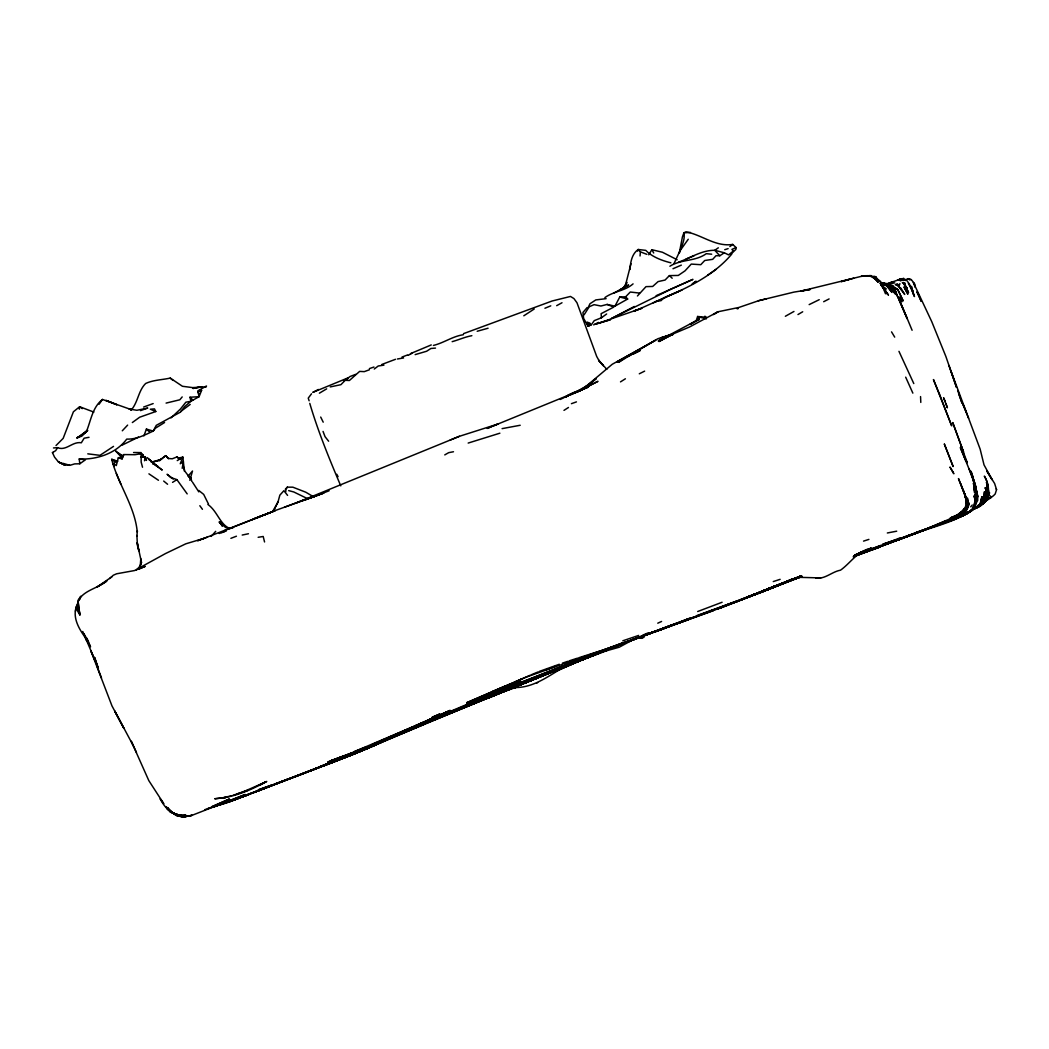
<?xml version="1.0" encoding="UTF-8"?>
<svg xmlns="http://www.w3.org/2000/svg" width="1049" height="1049" viewBox="0 0 1049 1049"><rect width="100%" height="100%" fill="white"/><g stroke="black" fill="none" stroke-linecap="round" stroke-linejoin="round"><path stroke-width="1.5" d="M967.204 508.162L967.663 503.245L967.204 508.162L963.231 512.371L956.662 516.003L964.267 511.466M78.177 602.69C70.047 616.707 80.104 630.855 88.444 641.818L83.92 633.924L90.529 646.84L86.883 638.198M982.336 503.428L973.511 508.949L984.998 501.894L987.948 496.347L987.371 490.25C990.19 499.875 981.444 505.854 973.551 508.516L975.426 504.32L975.386 494.512L975.478 498.354L975.268 501.96L975.386 494.512L973.459 483.104L974.796 492.178M985.326 492.833L985.221 498.472L985.273 495.823L983.162 500.963L979.845 505.448L983.162 500.963L985.273 495.823M136.868 536.275L137.367 530.886L137.275 532.092C134.915 506.182 118.026 484.284 111.692 459.318L117.75 461.206M136.895 535.475L137.419 545.388L138.835 550.764L137.235 542.674L141.248 561.49M975.268 501.96L975.426 499.167L974.993 502.969M285.748 491.732L285.892 489.162L287.347 487.156L292.855 487.182L305.77 492.204L313.835 496.951M968.922 504.831L969.04 502.891L968.083 507.873M967.126 508.241L967.257 501.383L967.126 508.241L967.466 503.323L967.637 507.047M140.789 558.514L140.278 565.739L139.543 567.614L141.563 562.067L140.278 565.739L136.422 570.236M78.4 606.453L78.596 603.791M139.543 453.483L141.13 453.692L141.156 462.071L142.52 467.238M987.948 496.347L986.794 484.009L988.433 495.771L984.998 501.894L979.451 505.802L984.998 501.894L987.948 496.347L985.26 501.383L979.451 505.802M640.047 255.969L640.388 251.852L638.238 249.492C631.813 253.91 630.488 262.211 629.99 269.462M113.712 466.425L114.118 463.933L116.282 465.572L118.275 457.902L122.09 458.911L122.327 456.184L123.834 454.571L134.954 454.702L141.13 453.692L143.136 454.794L140.736 453.915M690.452 232.432L683.922 232.812C685.364 239.985 681.312 246.423 679.306 253.006L682.427 236.877L683.922 232.812L685.902 231.842C701.729 234.674 715.51 247.118 732.726 244.43L736.07 247.564L735.887 249.413L731.166 253.871M199.061 390.713L201.605 390.359L199.087 396.679L190.905 401.282L184.663 406.579L180.494 412.087L156.275 425.343L153.22 431.073C144.828 434.955 136.488 439.492 126.745 439.098C115.915 453.548 96.81 459.777 79.213 459.016L79.816 463.776L74.663 463.894L69.877 465.336L62.809 463.291M874.63 277.788L877.961 282.142L874.63 277.788L874.761 276.503L866.526 275.808L871.208 275.599M112.033 576.675L97.085 587.02L106.854 580.976C95.393 590.364 74.649 591.321 77.534 610.924L79.999 615.186L78.793 610.479M79.331 409.202L79.645 406.724L93.872 412.087M699.067 319.893L699.46 317.126L706.423 318.83M904.199 287.334L907.791 293.969L904.199 287.334L904.999 284.069L903.084 282.85L907.11 288.265L905.208 285.708M973.892 507.821L974.665 502.589L973.892 507.821L969.722 511.781L972.226 510.391L972.738 506.837M987.673 493.45L986.689 499.56L984.696 502.287L976.213 507.323L982.336 503.9L986.689 499.56L987.411 496.675L986.742 490.394L987.411 496.675L984.696 502.287L979.648 505.631M144.526 460.76L145.247 456.721L140.841 457.167L145.247 456.721L146.493 460.406L145.26 458.4M182.198 468.313L183.378 461.809L182.867 457.128L178.094 458.151L177.032 456.905L172.22 458.793L168.496 458.492L165.637 455.686L160.602 459.567L156.419 461.298L161.546 458.99L165.637 455.686L168.483 458.675M986.23 500.307L986.939 497.462L986.099 491.194L987.279 494.617L985.024 501.265L977.419 506.811L980.487 505.212L973.184 508.922L981.536 504.372L986.23 500.307L987.437 493.895L985.129 487.628C987.581 493.214 988.814 501.225 981.956 504.097L986.519 499.94L987.161 493.568C988.932 500.819 981.707 504.739 976.304 507.414L985.772 500.832L987.437 493.895L987.306 496.977L984.316 502.523L976.213 507.323M76.538 606.125L75.489 611.279M899.596 284.922L899.885 283.558M975.085 504.031L976.54 493.292L975.098 501.907M982.913 503.297L973.878 508.909C988.25 504.687 991.751 488.126 984.342 476.115C991.961 488.454 989.364 504.818 973.878 508.909C979.176 507.244 982.048 502.196 982.611 496.911L981.169 502.641L979.307 504.556M986.821 498.957L988.237 492.846L988.433 495.771L987.856 489.306L987.974 495.364L986.899 498.406M630.973 263.732L624.902 287.4L626.909 282.378L622.713 289.091M965.513 507.152L966.64 499.127L958.471 478.593L965.159 495.797L967.598 506.575M189.856 480.337L192.505 471.014L188.217 475.958L190.852 479.288L190.708 477.61L188.217 475.958M973.813 507.677L975.478 501.579L974.731 494.761L975.478 501.579M76.787 609.403L78.072 604.814M991.646 478.987L986.965 471.224L994.622 483.51L996.55 489.634L995.186 493.987L993.219 495.954L985.549 500.203M696.103 320.955L697.637 316.483L705.754 317.244L704.797 316.247L706.41 317.454M973.826 508.411L975.583 503.494L974.783 497.987L975.583 503.494L973.826 508.411L965.893 513.905L970.325 511.217M143.923 435.873L146.401 429.093L153.22 431.073L155.422 428.202L164.562 422.511M637.648 251.104L638.238 249.492L645.778 250.37C652.386 257.267 662.798 260.795 670.862 262.814M987.909 496.924L989.561 492.689L987.686 497.921L983.844 502.668L987.686 497.921L988.564 491.509L986.493 482.225L988.381 492.361L986.807 498.052L988.381 492.361L988.106 488.218C990.112 498.17 982.021 505.867 973.38 508.857M79.711 598.953L80.799 596.212L78.032 600.316L78.203 605.483M122.09 458.911L123.834 454.571M974.324 506.536L975.4 504.123M973.538 508.555L975.426 504.32L975.203 499.14L975.583 503.494L974.141 507.913L969.84 511.886L973.21 509.552M985.234 500.871L979.95 505.474L986.152 500.465L988.669 495.43L986.152 500.465L983.962 502.248M974.796 505.33L972.882 509.512C954.472 522.782 931.158 527.018 910.283 535.265M584.083 314.844L589.236 306.754L594.075 304.656L600.933 306.02L607.122 304.433L614.937 306.164L627.656 299.031L625.65 296.788L619.762 297.037L614.937 306.164M588.476 306.911L589.984 303.738L595.793 299.922L606.112 298.663M278.365 501.619L272.373 511.899M699.46 317.126L698.162 319.67L668.016 335.719M974.98 505.251L977.681 500.478L977.72 496.885L975.019 483.681L960.346 447.556L965.88 460.904M79.265 599.831L80.419 597.838M648.741 254.802L651.862 249.714L662.43 252.245L677.156 259.759M674.114 263.378L679.857 251.013L688.249 239.264M89.008 437.315L84.143 438.194L81.324 442.783C72.433 441.183 66.271 451.28 57.616 447.674L55.649 450.677L52.45 452.644L54.574 457.18L58.442 461.94L64.671 465.127L69.483 464.694M99.104 404.232L102.448 399.446L131.636 409.753L129.079 409.005L136.895 410.277L147.765 408.061L140.5 410.631M637.438 295.975L646 286.639L652.688 286.456L658.077 281.604L665.079 280.044L669.393 275.612L678.283 275.441L685.01 270.865L691.265 264.086L700.784 264.702L704.731 260.493L712.691 259.339L716.008 255.694L719.811 255.746L724.321 252.783L728.596 254.881L733.303 251.052L731.94 249.4L736.07 247.564M369.392 369.786L364.265 371.634L359.623 371.398L349.409 380.499L345.213 380.315L340.912 384.681L330.225 386.924M131.007 410.264C138.035 402.58 138.219 390.713 145.68 383.462C153.639 379.856 161.939 379.935 170.24 378.086L182.447 386.281L192.531 387.592L206.037 387.002L206.483 386.019L197.802 390.897M985.024 500.491L983.241 502.93L981.038 504.569L985.732 500.596L977.117 507.192L983.215 503.218L986.519 498.118L986.06 492.06L986.519 498.118L985.772 500.832L983.726 502.786L986.939 497.462L987.279 494.617L985.772 500.832L979.517 505.697L973.184 508.568M875.967 277.198L879.219 280.935L876.203 278.628L880.609 281.394L885.5 293.772M311.514 393.808L308.249 398.109L309.127 400.797M896.856 285.341L897.682 284.279L900.029 287.885M729.868 246.581L732.726 244.43M273.828 511.033L273.409 511.558L278.234 501.107L279.847 495.167L283.899 490.683L287.583 495.39M964.005 508.975L963.27 509.893L966.942 505.172L967.283 501.304L966.64 499.127L966.942 505.172L965.696 496.728L960.648 483.602M182.185 396.942L179.812 399.787L166.096 403.091M211.19 536.419L215.688 531.345M587.165 307.527L582.942 312.484L583.637 318.45L588.135 326.16L590.692 324.928L588.83 325.951M970.692 506.811L972.279 505.028M102.448 399.446C92.286 407.484 90.961 420.675 86.293 431.847L76.918 438.194L87.303 430.392L81.756 435.23L77.115 437.708L81.665 436.253L87.775 430.47M637.53 637.477L641.345 638.33L644.506 634.842M64.671 465.127L58.442 461.94L65.025 464.746M731.769 254.081C714.408 274.707 689.481 287.085 665.066 297.313L682.047 290.009M122.287 430.798L127.637 425.107M663.965 297.614L661.08 300.643L655.743 301.469M285.276 489.319L287.347 487.156M970.968 510.286L966.129 514.259L970.535 510.784L962.812 515.846L954.052 519.504M964.66 509.303L957.344 514.928L950.761 518.062L957.816 514.705L966.994 507.073L966.758 499.363L964.542 493.384M625.65 296.788L630.265 292.028L639.484 293.077M56.017 445.55L63.163 438.377L73.404 411.785L79.645 406.724L82.32 408.612M976.501 507.441L966.326 513.958L948.676 521.222L962.13 515.951M171.026 417.895L180.428 409.044L185.857 402.213L190.905 401.282L189.987 397.243L199.087 396.679L198.025 391.972L201.605 390.359M967.375 509.329L963.388 513.04L929.191 527.791L857.925 553.938M109.673 578.563L113.331 575.219L116.636 573.79L134.613 570.538L165.506 553.557L185.804 543.815L204.03 538.36L259.352 516.803L252.285 519.635M971.086 510.614L962.812 515.846L970.994 511.02L968.909 512.659L960.923 516.541L970.994 511.02M985.326 500.15L987.358 498.327M159.369 460.865L161.546 458.99M345.213 380.315L350.051 376.512L355.716 374.349M523.805 315.801L534.216 308.996M112.938 464.078L116.308 461.481L111.692 459.318L114.118 461.232M374.27 369.038L378.23 365.996L383.921 365.144M636.35 309.639L634.042 311.369L678.611 291.452M180.756 411.483L190.197 404.429M693.232 283.178L695.789 281.289M326.659 388.851L319.394 393.178M586.457 322.423L588.135 326.16L587.61 322.358L591.046 325.203L594.245 320.64L601.431 317.781L606.65 313.992M132.344 422.537L139.648 417.227L155.79 411.523L154.478 408.887L150.335 409.215L155.79 411.523M967.112 512.856L968.096 512.135M991.593 497.344L986.126 500.779M79.816 463.776L85.441 459.79L79.213 459.016M718.329 247.813L714.749 250.291C701.571 250.187 690.583 257.897 678.611 262.132M707.642 275.166L716.218 269.278M966.011 511.243L960.425 514.416M633.072 283.886C624.955 290.966 613.639 291.281 604.893 297.575M713.294 314.595L718.067 311.75L738.863 307.462L758.768 300.657L793.883 292.12L810.116 289.511L800.859 291.124L861.426 276.32L867.811 275.664L871.706 276.53L876.282 279.808L871.706 276.53L866.146 275.677L861.426 276.32L870.198 275.651M964.739 510.824L960.989 513.367L965.945 509.355M113.528 446.389L99.97 455.332L87.788 453.837M620.103 289.891L626.056 285.984M634.33 306.478L611.449 318.503L671.544 288.908L692.93 279.375L656.084 295.726M903.058 280.568L906.729 279.375L900.055 280.634L905.064 279.677L900.029 279.27L888.097 283.492M563.982 410.369L568.466 407.484M964.424 511.427L955.141 516.239M620.497 381.888L625.388 378.781M691.947 284.135L696.313 281.394M172.547 482.37L176.901 479.642L187.181 493.895M177.255 460.603L182.867 457.128L180.271 463.737L183.378 461.809L184.362 471.145M564.887 397.361C572.059 391.579 581.5 390.949 588.974 385.56L575.245 392.641M857.912 553.636L855.814 554.908L863.34 551.381L858.961 552.993M965.513 511.755L956.937 515.964M695.605 321.06L690.045 324.429L698.398 319.932M930.371 527.791L952.767 520.055L965.814 513.643M492.033 695.435L487.156 698.359L481.504 699.827L497.213 693.271L488.428 696.969M986.558 499.626L990.781 497.082L990.086 495.757M714.487 313.887L718.067 311.75L689.455 327.026L673.248 333.87L658.942 341.541L672.619 334.395L658.195 340.899L666.718 336.886M620.287 289.852L628.587 284.974L614.019 292.986M797.961 314.556L802.695 311.776M592.187 382.951L582.641 388.851L589.263 384.406L596.278 378.545L583.506 388.484L612.249 364.265L655.795 340.112L617.061 361.918L630.029 354.929M138.704 569.017L141.497 567.404L138.73 568.964M627.63 356.896L635.55 352.28L624.994 357.722L618.674 362.272L626.305 357.657M574.432 392.89L590.469 383.737M121.632 445.353L138.481 437.131M444.763 454.899L448.684 452.657L453.483 451.752M785.347 316.274L793.962 311.461M627.931 356.07L637.595 350.681M640.428 349.068L657.762 338.775L668.239 335.392M855.276 554.803L871.299 548.207C857.636 550.725 850.896 562.775 840.511 570.184C831.883 571.718 825.104 579.376 815.807 578.104L820.738 577.92L799.81 577.356L801.803 576.806L792.572 579.323L795.863 578.091L749.327 596.724L760.079 592.305M556.678 305.665L562.002 302.755M574.655 393.178L579.861 390.346L577.12 391.828M809.159 304.616L819.217 299.686M854.778 555.341L875.771 547.657L856.063 554.973L859.092 553.413M962.812 515.846L971.204 510.47L968.463 512.686L956.662 518.114M318.398 389.467L312.838 392.365L347.56 378.06M408.1 355.336L412.414 353.08M566.198 396.771L568.584 395.539L566.158 396.719M577.514 391.67L583.1 388.786M823.675 301.719L829.103 298.926M593.642 324.888L598.52 322.397M577.199 391.749L584.411 388.091M560.323 399.459L564.244 397.492M573.921 393.139L597.982 381.325L577.92 391.644M639.3 373.798L644.637 371.123M974.324 508.647L978.035 506.641L979.582 504.543L976.239 507.703L971.361 510.037M426.064 721.974L357.709 752.408L408.599 730.274L405.137 731.704M856.168 555L871.299 548.207L862.291 551.984M972.541 508.975L979.517 505.697M492.702 426.169L588.201 387.147L576.753 391.828M575.56 392.628L582.011 389.664L572.82 393.519L584.411 388.681M433.604 720.007L382.859 741.171L449.746 711.655M495.797 694.438L517.944 686.689L511.06 688.38L516.737 687.187L514.246 687.541C541.861 688.17 559.51 663.82 585.394 658.326L581.225 660.018M569.882 395.224L574.275 393.218M403.432 731.271L448.225 711.471L414.565 726.105M860.128 552.941L862.186 552.01M536.603 683.096L537.665 682.611M959.796 516.187L963.756 514.403M669.891 266.223C681.286 259.077 695.343 261.621 706.305 253.674L711.668 254.212M391.461 736.398L371.7 744.803L450.231 710.383L427.782 720.375M657.762 623.185L661.578 621.467M363.583 749.327L385.009 740.03L323.249 765.94L241.48 797.24L246.384 795.326L213.262 806.655L232.235 800.689L219.149 805.094L227.082 802.76M406.54 730.93L391.788 737.513L409.621 729.566M487.142 698.162L344.911 757.548L382.544 741.813L358.509 752.238M952.767 520.055L961.907 515.977M365.983 746.993L354.562 751.53L413.096 726.734M350.799 754.808L328.035 763.974L365.799 748.291L302.335 773.952L363.623 749.956M653.33 302.807L665.145 297.614M387.251 739.021L416.033 726.38L376.014 743.78L408.599 730.274M427.284 721.673L417.148 726.131L508.975 686.977L486.854 696.47L519.976 682.676L598.507 652.491L586.299 656.858M410.959 728.989L414.945 727.245M597.917 653.579L606.873 649.646M799.863 576.412L758.532 593.511M514.928 681.916L530.361 675.176M413.621 726.616L443.766 713.726L415.076 725.974M389.533 737.617L375.594 743.702L414.237 726.865M408.009 730.274L414.827 727.285M504.582 686.348L466.674 702.725L526.454 677.025L600.893 650.695M382.177 740.437L410.198 728.242M502.51 688.931L466.11 704.784L520.461 681.745L510.063 686.098M406.684 731.258L503.389 691.697M596.527 654.183L561.031 668.305L578.432 661.132M672.986 268.728L681.339 265.122M383.934 740.542L388.13 738.732M598.468 652.714L554.082 671.19L571.377 664.109L561.031 668.305M363.806 748.973L310.425 770.818L355.165 753.602L368.225 748.134L333.634 761.797L390.228 737.998M382.859 741.171L455.987 710.16M392.969 736.831L336.178 760.931L482.907 699.237M596.002 653.776L586.719 657.762L600.959 651.783M343.6 380.525L347.743 378.741M595.255 654.117L554.082 671.19M858.187 553.728L864.088 551.21M887.939 543.474L928.942 528.001M118.275 457.902L122.327 456.184M472.522 702.056L451.227 711.012M411.09 728.95L419.875 725.2M410.487 353.631L431.257 344.924M421.764 724.505L450.309 712.415L419.416 725.475M401.111 733.894L423.573 724.4L365.314 749.392M580.818 660.175L595.216 654.078M491.732 691.776L521.641 679.149L519.019 680.237M361.158 750.376L314.136 769.481M525.129 682.624L495.915 694.661L625.099 642.565L579.153 661.027M955.351 516.056L960.792 513.761L951.679 517.406M667.085 336.218L671.111 334.526L663.296 337.319L668.934 335.352M542.163 676.028L421.042 725.187M766.557 589.63L800.177 576.307M481.504 699.827L485.556 698.136L482.265 699.513M499.088 693.559L487.588 698.359L513.84 687.528M760.879 591.767L772.103 587.099M232.957 795.326L243.027 791.929L266.761 781.466L259.129 785.399L265.109 782.213C251.511 789.7 236.812 795.994 221.326 798.079L231.514 795.811M531.764 674.559L538.085 671.937M293.34 777.361L303.738 773.48L228.866 802.026M516.593 686.216L521.891 684.027L480.036 700.863L543.5 675.254M585.381 658.379L554.265 671.976L585.394 658.326L581.893 659.769M642.985 635.038L648.584 632.704M723.377 606.807L655.415 631.708L665.184 628.194M747.019 597.497L765.141 590.233M499.875 433.198L468.169 443.071M422.826 723.967L449.615 712.887M446.704 714.618L457.364 710.212M570.971 664.568L525.038 682.912L601.234 652.072M761.876 591.387L755.831 593.878L760.04 592.134M766.413 589.512L775.486 585.775M766.163 589.8L800.112 576.412L768.209 588.961M945.044 521.209L918.203 532.223M686.151 259.024L694.097 255.746M420.439 724.872L437.079 718.014M475.748 702.214L437.276 717.949L446.887 714.185L438.6 717.385M503.376 691.842L601.156 652.098M761.443 591.557L775.578 585.735M544.929 308.236L550.764 305.849M323.249 493.292L275.284 510.509L224.093 530.755M475.367 700.85L562.815 665.827M608.971 648.059L595.662 653.501L630.593 640.598M623.683 643.273L615.396 646.669L639.588 637.294L590.692 656.412M351.153 753.261L330.566 760.853L357.106 750.874L342.879 756.604M374.532 745.59L334.211 761.718M756.709 593.459L748.068 596.842L784.586 582.313M491.325 426.733L487.169 428.412L498.196 423.94L459.436 436.292L295.149 503.35M258.71 790.631L287.111 779.486L258.71 790.631L286.22 779.866M583.637 659.31L606.65 650.734L605.929 650.97L619.251 647.207L635.104 638.618L627.236 641.909L638.094 637.608M760.63 592.042L785.714 581.893M929.86 527.608L934.121 525.877M395.512 359.296L381.862 364.449M452.171 341.659C458.911 339.784 465.048 336.913 471.853 335.693M450.152 440.056L459.436 436.292M461.219 708.167L492.545 695.644L454.781 710.265M504.648 690.924L533.993 679.149M478.514 701.571L473.007 703.787L537.796 677.785L503.009 691.632M618.7 645.24L592.187 655.861M278.234 782.974L359.925 751.477L302.335 773.952M329.111 490.775L311.474 497.514M440.252 716.769L437.276 717.949L475.787 702.581M443.229 715.575L476.823 702.109M326.986 764.537L356.004 752.867M751.15 595.596L775.565 585.985M778.712 585.276L766.609 590.115L801.882 576.321M857.505 553.924L860.796 552.613M433.407 345.436C444.002 342.853 452.578 336.296 463.422 334.71M465.913 706.239L481.57 699.985M569.463 664.817L537.822 677.444L554.082 670.967M597.471 653.776L571.167 664.214L589.63 656.884M477.203 702.017L492.781 695.789L479.721 700.955M787.183 581.028L791.405 579.336M927.093 528.748L931.617 526.939M638.657 635.432L622.804 640.808M661.46 628.889L646.066 635.012L662.548 628.731L593.144 654.589L607.804 649.292M880.137 283.06L887.913 283.636L892.188 281.879M544.956 674.677L559.576 668.882M224.552 802.708L245.269 794.499L191.98 815.348L182.395 817.158L177.451 815.558M768.563 588.673L798.001 577.278M279.322 782.515L227.895 802.026L243.198 796.296M800.99 576.189L748.383 596.711L799.771 576.688M798.538 577.658L801.528 576.504L720.27 608.105M925.506 529.325L887.965 543.461M483.917 699.329L451.122 712.31L458.269 709.596M751.399 595.74L760.931 591.977M278.378 782.659L253.583 792.533L255.222 791.956M923.631 530.073L894.876 540.838L940.665 523.844L912.892 534.413L926.831 529.129M929.466 527.765L933.833 526.047M946.657 521.51L954.157 518.56M739.597 599.989L754.834 594.036M765.508 589.866L760.931 591.649L798.223 577.212M781.479 583.454L796.27 577.671M766.019 589.826L800.164 576.386M760.25 592.528L799.653 577.212M324.023 765.822L355.165 753.602L328.324 764.078M221.719 532.564L225.994 530.899M565.962 664.987L575.849 661.145L557.321 668.305M487.247 697.742L494.341 694.976M776.903 585.998L717.28 609.063L763.633 591.243L618.818 645.056L624.719 642.827M883.363 544.418L900.475 537.731M925.585 529.339L899.465 539.12M769.678 588.489L720.06 607.502M762.518 591.623L735.48 602.1L774.228 587.073M854.279 556.18L858.449 554.567L853.886 556.311M612.328 647.561L621.913 643.863M230.885 538.334L236.431 536.209M584.778 657.408L564.336 665.25M647.115 634.357L628.705 641.437L639.588 637.294M773.506 586.522L782.148 583.192M800.951 576.294L791.707 579.625M918.295 531.791L922.412 530.217M907.215 536.17L910.952 534.728L895.715 540.51M443.557 714.579L453.338 710.816M928.339 528.552L940.52 523.871M610.439 647.456L623.316 642.526M657.107 630.973L686.938 619.448L682.427 621.126M875.443 548.05L861.754 553.269L875.115 548.194M914.728 533.154L917.101 532.249M914.977 533.062L919.304 531.397M854.751 556.219L932.325 526.926L898.796 539.737L928.863 528.355M253.661 792.441L264.007 788.481L214.14 806.878M308.576 498.288L311.907 497.016L284.672 507.126M545.113 670.245L556.232 666.023M674.192 624.076L683.896 620.379M855.945 555.013L862.003 552.705L856.181 554.829M790.159 580.805L802.013 576.307M641.345 638.33L643.981 637.32L643.85 636.599M227.712 802.446L246.384 795.326M685.548 619.972L689.665 618.412M718.696 608L603.726 650.21L616.51 645.646M720.152 607.45L732.91 602.624M286.613 779.787L346.445 756.67L275.966 783.655L296.106 776.234M305.902 499.612L323.944 492.82L310.596 497.816M672.802 624.601L662.863 628.325L675.005 623.788M915.2 533.456L854.765 556.14L924.444 530.112M703.682 613.652L718.565 608.066M720.257 607.581L735.1 601.995L720.296 607.568M401.99 357.053L407.55 354.968M722.105 602.257L697.69 611.515M854.869 555.118L880.57 545.48M738.063 600.566L696.851 615.593M713.595 610.584L648.597 633.832M854.096 555.8L881.383 545.886L854.371 555.721M677.903 622.818L643.325 635.537M230.846 800.925L250.672 793.739L232.026 800.715L238.215 798.473M207.427 537.088L197.618 540.733L204.03 538.36M855.132 555.432L865.779 551.486M902.691 538.045L916.564 532.931M638.749 637.844L667.61 627.027L601.247 650.668M676.159 623.853L669.039 626.502L688.275 619.29L652.819 632.311M901.642 538.242L905.969 536.642M871.326 550.174L880.006 546.988L853.165 556.796M685.285 619.854L689.626 618.254M618.818 645.056L653.003 632.468M254.435 518.468L270.419 512.607L258.683 516.842M876.82 547.539L883.717 545.021M876.597 547.63L883.651 545.047M639.549 636.927L659.349 629.754M681.758 621.624L692.969 617.546M219.215 533.495L225.85 531.082M143.621 407.038L153.167 403.577M151.253 462.242L160.602 459.567M894.128 541.048L898.128 539.606M657.421 630.593L664.568 628.01M655.795 630.987L642.827 635.642L656.005 631.105M942.172 523.281L951.981 519.766L941.976 523.32M539.343 671.412L559.301 664.279M617.127 645.502L640.414 637.176L602.126 650.577L626.214 642.276M571.417 403.681L576.452 401.885M217.143 805.33L240.47 797.515M302.597 500.648L309.993 498.039M665.997 627.499L688.485 619.566L660.87 629.216M204.725 809.723L212.16 807.114L208.004 808.491M477.19 331.274L488.073 328.219M890.798 285.105L893.263 285.721M635.012 310.622L641.896 308.249L595.858 324.167M657.251 630.488L664.542 627.997M562.369 663.178L567.784 661.329M369.392 368.592L373.982 367.032M243.027 791.929L247.158 790.526L237.205 793.883M950.237 517.904L953.987 516.633M660.673 629.295L664.66 627.945M773.27 581.579L780.141 579.336M218.651 804.727L223.07 803.285M463.514 333.648L552.128 300.997L570.486 296.447L573.934 298.572L576.989 302.781L596.711 356.49L599.517 361.485L603.306 365.695L598.586 360.174L606.807 369.327M724.741 249.701L728.124 248.613M569.135 660.87L577.579 658.143M863.537 541.114L868.9 539.396M578.982 657.697L587.204 655.061M588.581 654.628L605.312 649.383M200.425 387.291L201.893 386.845L192.885 388.458L198.654 387.173M887.336 532.984L896.698 531.187M598.861 323.171L610.361 319.722L594.77 324.311M222.978 803.377L232.537 800.518L218.349 804.858M902.179 278.654L897.983 279.926L903.858 278.431L900.029 279.27L905.064 279.598M218.612 804.609L229.639 801.37M52.45 452.644L53.158 452.434M415.155 354.614L426.602 351.258L430.916 348.478L435.492 348.098M849.323 279.388L841.18 281.643L853.676 278.208M53.486 447.936L57.616 447.674M665.735 336.663L661.224 337.778L669.157 335.523M502.091 428.635L520.186 425.265M758.375 300.761L766.268 298.834M212.895 806.733L217.484 805.645M152.38 461.993L156.039 461.219M242.201 535.056L248.456 533.744M889.604 283.886L894.758 282.85M737.198 308.839L738.155 308.655M670.272 335.09L672.96 334.565M669.747 335.129L672.776 334.579M897.682 284.279L895.269 284.712L896.738 284.292L904.736 294.428L900.842 288.055M397.414 358.994L403.577 357.958M258.146 537.298L263.194 536.485L264.558 541.966M133.564 452.512L141.235 452.604M883.966 282.942L880.99 282.994L886.628 283.899L880.99 282.994M232.917 527.909L228.144 527.713C219.608 522.992 216.92 510.942 207.977 504.517M170.004 810.523L176.547 815.676L182.683 816.45L177.976 815.532M880.124 283.597C885.802 282.745 890.208 286.456 893.512 290.586L885.395 283.61L888.11 285.197L883.848 283.597L889.827 287.203L884.53 283.807L881.658 283.361L887.034 285.853L882.393 283.296M898.954 284.633L897.97 285.079L898.259 285.997M179.379 816.253L171.852 812.28L176.035 815.309L184.768 816.633C177.229 817.027 171.013 812.201 166.227 806.891L168.128 808.727M121.986 455.397L119.573 455.161L115.521 450.886L122.799 456.971L121.986 455.397L117.698 452.539M881.291 283.414L885.592 284.594L891.965 292.409L888.372 287.334L884.019 283.755L880.911 283.178M902.297 282.679L904.999 283.06M907.582 278.982L911.332 279.677L914.702 284.03L915.266 287.216L913.377 282.535L931.787 321.728L945.883 356.49L956.504 387.356L948.939 365.445M619.762 297.037L627.656 299.031M230.216 528.63L225.64 527.49L219.11 521.969L222.322 525.706L219.792 521.799L222.204 526.1M724.321 252.783L714.749 250.291L719.811 255.746M288.685 490.617L293.812 491.981L308.34 499.049M175.734 814.103L181.883 815.794L173.4 813.395L179.287 815.099L185.857 815.139C174.029 817.696 165.034 808.543 160.182 798.827L163.775 803.718L148.827 780.64L131.243 741.21L136.449 752.421M905.68 280.503L901.393 279.231L904.015 280.031M874.761 276.503L876.164 276.936M152.564 463.855L155.776 464.864M170.463 477.361L176.901 479.642M640.388 251.852L646.892 254.356M587.61 322.358L590.417 323.446M607.122 304.433L613.796 307.082L601.116 313.677L601.431 317.781M167.643 807.927L171.472 812.083L167.643 807.927L170.712 811.69L175.406 814.037M179.379 816.122L172.285 812.28M155.252 465.192L157.94 466.53L155.304 464.956M173.819 813.408L176.311 814.771L173.491 813.198M881.344 285.512L886.143 289.118L881.16 285.223M911.332 279.677L908.067 278.628L909.549 279.821M148.932 473.846L158.451 480.272M906.218 279.703L909.496 284.187L914.479 296.565L912.578 291.976M156.34 465.848L162.215 470.057L148.552 459.134L154.754 464.051M177.032 456.905L180.349 459.318M173.203 479.065L167.093 474.266L170.817 477.361M198.746 490.447L203.69 494.407L208.449 504.005M163.683 481.058L167.578 484.258M887.913 283.636L891.624 286.705M170.24 378.086L172.993 380.394M892.765 288.527L896.331 292.841L894.902 290.324M147.175 457.6L153.6 463.147M881.776 285.813L888.398 294.992L881.776 285.813L883.31 287.583M146.401 429.093L149.745 432.149M669.393 275.612L672.186 278.247M189.987 397.243L193.029 400.154M169.532 810.195L171.472 812.083M881.304 284.882L887.021 293.825L884.202 288.265L882.104 285.249L885.212 289.944L881.357 285.184M881.278 285.053L882.996 286.862M141.13 453.692L144.644 457.39M328.625 441.209L325.046 436.672L323.04 431.414M882.104 285.249L883.258 286.836L881.999 284.738M199.848 505.723L202.431 509.303M192.623 482.33L198.799 491.863M908.382 283.453L912.722 291.478L910.899 286.561L912.722 291.478M905.143 285.761L906.913 288.409L905.943 286.574M892.555 286.836L896.541 293.366L892.594 286.875L895.282 291.045L907.241 318.752L897.892 297.064L893.132 288.659M992.131 479.734L984.014 464.851L980.146 449.142L951.377 372.146M891.545 331.877L894.692 337.109M651.862 249.714L653.711 252.979M905.68 377.168L912.853 393.126M133.354 745.8L111.981 705.911L90.922 651.023L97.95 667.098M336.781 474.266L338.066 476.666M198.025 391.972L199.323 394.529M189.305 477.02L184.794 471.119L183.811 467.172M320.706 417.069L323.21 422.17M964.306 456.603L967.23 462.701L960.897 445.314L963.965 455.187M913.797 383.567L898.967 351.349M97.924 667.125L84.956 636.651M996.209 488.86L996.55 489.634M945.385 401.898L943.576 397.768L947.391 407.812L945.883 403.38M881.448 284.672L882.458 286.967M116.321 473.492L120.963 484.376M912.092 330.265L901.419 304.603M82.753 631.498L86.516 640.559M880.517 282.443L880.95 283.518M896.161 293.904L894.836 290.652L896.738 295.398M96.823 665.617L101.491 677.942M969.053 468.719L974.364 483.484M968.607 418.263L962.733 403.865L966.431 412.362M958.825 393.873L962.09 403.301L957.632 390.346M98.422 668.777L94.58 657.395L96.534 663.217M912.538 290.993L913.535 294.205L911.594 286.377M975.701 487.562L973.354 479.485L976.921 494.223L975.819 486.684L971.059 471.25L973.695 481.425M190.708 477.61L191.849 481.53M340.755 485.844C329.307 458.885 318.057 431.454 309.77 403.38M973.642 481.321L972.397 475.538L973.642 481.622M967.702 504.962L965.434 496.243L967.152 504.595M697.637 316.483L698.096 318.883M976.921 494.223L976.081 488.585L976.462 492.886M974.836 492.283L974.298 488.073L974.416 492.44M920.55 396.588L920.799 402.423M965.932 498.091L965.906 503.415L965.932 498.091L963.638 491.089L965.932 498.091M984.46 491.824L983.097 501.75L976.737 507.27L981.366 503.454L984.172 498.786L984.46 491.824M975.662 501.96L974.141 507.913L975.662 501.96L974.128 496.033L975.662 501.96M981.956 496.702L980.461 502.694L981.956 496.702M979.005 504.792L973.852 508.949L978.035 506.641L974.875 508.359L979.005 504.792M567.968 395.578L565.201 397.204L567.968 395.578M584.109 388.209L577.645 391.395L584.109 388.209M639.942 350.668L633.006 354.077L639.942 350.668M399.328 733.71L395.394 735.519L419.364 724.675L399.328 733.71M145.011 566.46L139.255 568.833L145.011 566.46M439.662 714.054L432.24 717.267L439.662 714.054M229.233 799.089L211.911 806.707L229.233 799.089M426.432 721.306L418.656 724.741L432.883 718.46L426.432 721.306M500.911 689.285L477.701 699.526L512.581 684.158L500.911 689.285M374.834 743.807L371.543 745.236L388.838 737.788L374.834 743.807M346.288 756.106L319.224 766.963L346.288 756.106M267.81 513.433L255.799 518.285L275.284 510.509L267.81 513.433M477.02 702.03L471.027 704.404L477.033 702.043M332.035 760.433L327.76 762.046L343.075 756.29L332.035 760.433M902.376 538.15L865.15 551.944L902.376 538.15M798.814 577.396L784.927 582.457L798.814 577.396M265.843 787.156L258.146 789.91L272.937 784.652L265.843 787.156M886.929 542.831L882.825 544.182L894.758 540.287L886.929 542.831M191.98 815.348L185.175 816.607L191.98 815.348M225.574 797.542L214.953 798.748L225.574 797.542M175.786 814.404L169.754 811.388L175.786 814.404M111.64 402.554L106.001 400.403L116.885 404.757L111.64 402.554M897.8 289.786L894.063 287.282L898.272 290.389L894.522 287.347L897.996 289.983L903.176 300.906L897.8 289.786M168.456 809.907L166.686 808.228L171.262 812.595L168.456 809.907M893.879 291.858L891.912 288.855L895.02 293.838L893.879 291.858M952.636 471.499L949.974 467.041L953.843 473.768L952.636 471.499M908.486 292.461L904.435 283.991L908.486 292.461M123.703 728.006L114.813 711.183L123.703 728.006M900.75 299.581L899.413 297.064L901.773 301.968L900.75 299.581M918.57 295.044L916.918 291.832L921.219 301.325L918.57 295.044M953.095 466.451L944.375 444.133L953.095 466.451M939.484 394.149L933.44 379.554L951.692 425.855L939.484 394.149M960.871 444.75L952.728 422.55L963.585 452.211L960.871 444.75M79.868 614.452L78.072 603.057L79.868 614.452M977.183 493.41L976.724 491.443L977.72 496.885L977.183 493.41M965.382 496.544L964.975 494.787L966.129 500.661L965.382 496.544M967.899 501.107L967.348 497.96L968.411 504.32L967.899 501.107"/></g></svg>
